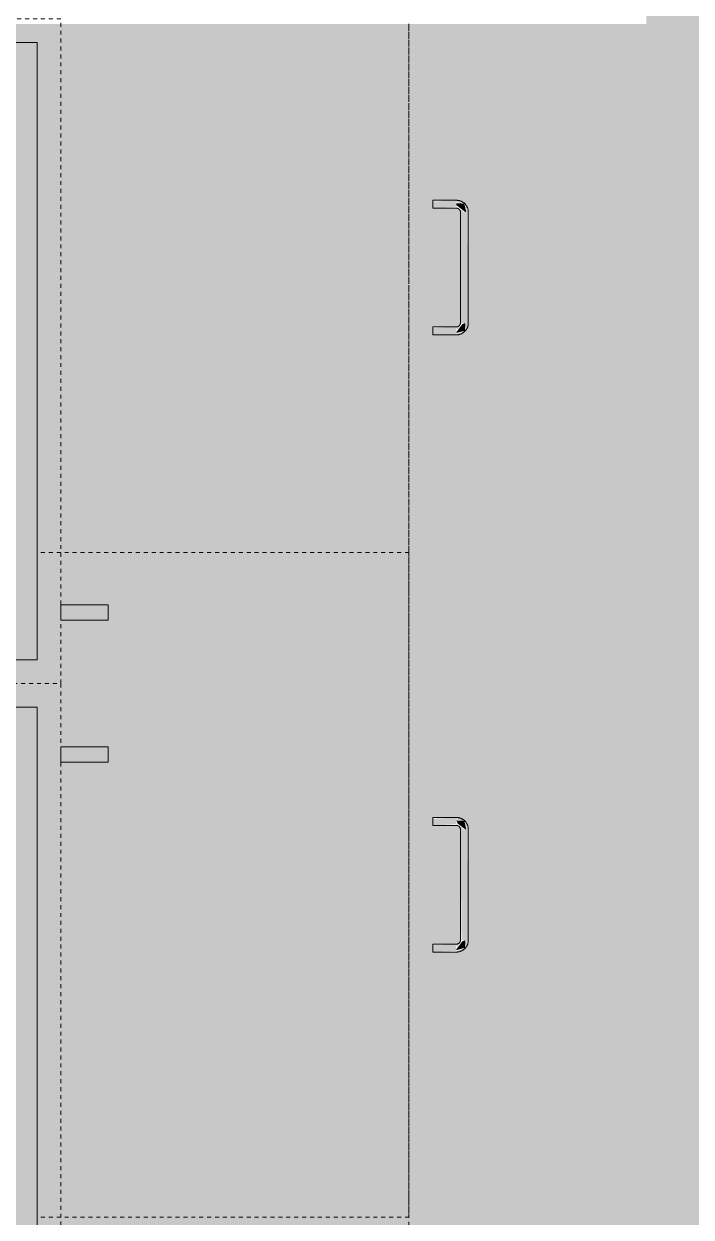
# Model space of a CAD drawing. Header units: inches. Extents: x -4218 to -1814, y 9706 to 12426.
# Drawn here: x -3390.09 to -3369.01, y 10768.12 to 10805.82 of the extents above; entities that cross this region are included whole.
import ezdxf

# ---------------------------------------------------------------- set-up
doc = ezdxf.new("R2010")
doc.units = ezdxf.units.IN
doc.header["$MEASUREMENT"] = 0
doc.linetypes.add('Dash', pattern=[0.25, 0.125, -0.125])
for name, color, linetype, lineweight in [('0-1', 7, 'Continuous', 5), ('0-2', 10, 'Continuous', 13), ('A-AREA-PATT-3', 7, 'Continuous', 9), ('Q-CASE', 31, 'Continuous', 9), ('Q-CASE-1', 9, 'Continuous', 9), ('Q-CASE-3', 7, 'Continuous', 9), ('Q-CASE-4', 7, 'Dash', 9), ('Q-CASE-HDLN-1', 7, 'Dash', 9), ('Q-CASE-HDLN-2', 31, 'Continuous', 9)]:
    doc.layers.add(name, color=color, linetype=linetype, lineweight=lineweight)

# ---------------------------------------------------------------- blocks, each defined once
blk = doc.blocks.new('OD_CW_Countertop - OD_CW_Countertop-2380624-FLOOR PLAN - 3RD FLOOR')
at = {"layer": 'Q-CASE-HDLN-1'}
blk.add_line((0.738, 0), (130.706, 0), dxfattribs=at)
blk = doc.blocks.new('Drawer_Base_Cabinet_3_drawer_12205 - 21_-V70-FLOOR PLAN - 3RD FLOOR')
at = {"layer": 'Q-CASE'}
for points in [[(-1.383, -24.75), (-1.351, -25.5), (-1.142, -25.5), (-1.174, -24.75), (-1.371, -24.75)], [(2.617, -24.75), (2.649, -25.5), (2.858, -25.5), (2.826, -24.75), (2.629, -24.75)], [(-1.325, -25.5), (-1.253, -25.77), (-1.012, -25.782), (-1.047, -25.687), (-1.295, -25.5)], [(-1.012, -25.75), (-1.012, -25.875), (2.488, -25.838), (2.488, -25.625), (-1.012, -25.662), (-1.012, -25.718)], [(2.488, -25.812), (2.756, -25.75), (2.77, -25.5), (2.675, -25.535), (2.488, -25.782)]]:
    blk.add_hatch(color=256, dxfattribs=at).paths.add_polyline_path(points, flags=0)
at = {"layer": 'Q-CASE-HDLN-1'}
for p, q in [((-9.762, -24), (-9.762, -12.25)), ((11.238, -24), (11.238, -12.25)), ((11.238, -24), (-9.762, -24))]:
    blk.add_line(p, q, dxfattribs=at)
at = {"layer": 'Q-CASE-HDLN-2'}
for p, q in [((-1.387, -24.75), (-1.387, -25.5)), ((-1.387, -24.75), (-1.383, -24.75)), ((-1.383, -24.75), (-1.387, -24.75)), ((-1.387, -24.75), (-1.387, -25.5)), ((-1.387, -24.75), (-1.383, -24.75)), ((-1.383, -24.75), (-1.387, -24.75)), ((-1.387, -24.75), (-1.387, -25.5)), ((-1.387, -24.75), (-1.137, -24.75)), ((-1.383, -24.75), (-1.387, -24.75)), ((-1.142, -24.75), (-1.137, -24.75)), ((-1.137, -24.75), (-1.142, -24.75)), ((-1.142, -24.75), (-1.137, -24.75)), ((-1.137, -24.75), (-1.142, -24.75)), ((-1.137, -24.75), (-1.142, -24.75)), ((-1.137, -25.5), (-1.137, -24.75)), ((-1.137, -25.5), (-1.137, -24.75)), ((-1.137, -25.5), (-1.137, -24.75)), ((2.613, -24.75), (2.613, -25.5)), ((2.617, -24.75), (2.613, -24.75)), ((2.613, -24.75), (2.617, -24.75)), ((2.613, -24.75), (2.613, -25.5)), ((2.617, -24.75), (2.613, -24.75)), ((2.613, -24.75), (2.617, -24.75)), ((2.613, -24.75), (2.613, -25.5)), ((2.617, -24.75), (2.613, -24.75)), ((2.613, -24.75), (2.863, -24.75)), ((2.863, -24.75), (2.858, -24.75)), ((2.858, -24.75), (2.863, -24.75)), ((2.863, -24.75), (2.858, -24.75)), ((2.858, -24.75), (2.863, -24.75)), ((2.863, -24.75), (2.858, -24.75)), ((2.863, -25.5), (2.863, -24.75)), ((2.863, -25.5), (2.863, -24.75)), ((2.863, -25.5), (2.863, -24.75)), ((2.488, -25.625), (-1.012, -25.625)), ((-1.012, -25.875), (2.488, -25.875))]:
    blk.add_line(p, q, dxfattribs=at)
at = {"layer": 'Q-CASE-HDLN-2', "flags": 128}
for points in [[(-1.387, -25.5), (-1.387, -25.515), (-1.386, -25.53), (-1.385, -25.545), (-1.383, -25.56), (-1.38, -25.575), (-1.377, -25.589), (-1.373, -25.604), (-1.368, -25.618), (-1.363, -25.632), (-1.358, -25.646), (-1.352, -25.66), (-1.345, -25.673), (-1.338, -25.686), (-1.33, -25.699), (-1.322, -25.712), (-1.313, -25.724), (-1.304, -25.736), (-1.294, -25.747), (-1.284, -25.758)], [(-1.387, -25.5), (-1.387, -25.515), (-1.386, -25.53), (-1.385, -25.545), (-1.383, -25.56), (-1.38, -25.575), (-1.377, -25.589), (-1.373, -25.604), (-1.368, -25.618), (-1.363, -25.632), (-1.358, -25.646), (-1.352, -25.66), (-1.345, -25.673), (-1.338, -25.686), (-1.33, -25.699), (-1.322, -25.712), (-1.313, -25.724), (-1.304, -25.736), (-1.294, -25.747), (-1.284, -25.758)], [(-1.387, -25.5), (-1.387, -25.515), (-1.386, -25.53), (-1.385, -25.545), (-1.383, -25.56), (-1.38, -25.575), (-1.377, -25.589), (-1.373, -25.604), (-1.368, -25.618), (-1.363, -25.632), (-1.358, -25.646), (-1.352, -25.66), (-1.345, -25.673), (-1.338, -25.686), (-1.33, -25.699), (-1.322, -25.712), (-1.313, -25.724), (-1.304, -25.736), (-1.294, -25.747), (-1.284, -25.758), (-1.274, -25.769), (-1.263, -25.779), (-1.251, -25.789), (-1.239, -25.798), (-1.227, -25.807), (-1.215, -25.816), (-1.202, -25.823), (-1.189, -25.831), (-1.176, -25.838), (-1.162, -25.844), (-1.148, -25.85), (-1.134, -25.855), (-1.12, -25.859), (-1.105, -25.863), (-1.091, -25.867), (-1.076, -25.87), (-1.061, -25.872), (-1.046, -25.873), (-1.031, -25.875), (-1.016, -25.875), (-1.012, -25.875)], [(-1.012, -25.625), (-1.017, -25.625), (-1.022, -25.625), (-1.027, -25.624), (-1.032, -25.623), (-1.037, -25.623), (-1.042, -25.621), (-1.047, -25.62), (-1.052, -25.619), (-1.056, -25.617), (-1.061, -25.615), (-1.066, -25.613), (-1.07, -25.611), (-1.074, -25.608), (-1.079, -25.606), (-1.083, -25.603), (-1.087, -25.6), (-1.091, -25.597), (-1.095, -25.594), (-1.098, -25.591), (-1.102, -25.587), (-1.105, -25.583), (-1.109, -25.58), (-1.112, -25.576), (-1.115, -25.572), (-1.117, -25.568), (-1.12, -25.563), (-1.123, -25.559), (-1.125, -25.554), (-1.127, -25.55), (-1.129, -25.545), (-1.131, -25.541), (-1.132, -25.536), (-1.133, -25.531), (-1.135, -25.526), (-1.135, -25.521), (-1.136, -25.516), (-1.137, -25.511), (-1.137, -25.506), (-1.137, -25.501), (-1.137, -25.5)], [(-1.012, -25.625), (-1.017, -25.625), (-1.022, -25.625), (-1.027, -25.624), (-1.032, -25.623), (-1.037, -25.623), (-1.042, -25.621), (-1.047, -25.62), (-1.052, -25.619), (-1.056, -25.617), (-1.061, -25.615), (-1.066, -25.613), (-1.07, -25.611), (-1.074, -25.608), (-1.079, -25.606), (-1.083, -25.603), (-1.087, -25.6), (-1.091, -25.597), (-1.095, -25.594), (-1.098, -25.591), (-1.102, -25.587), (-1.105, -25.583), (-1.109, -25.58), (-1.112, -25.576), (-1.115, -25.572), (-1.117, -25.568), (-1.12, -25.563), (-1.123, -25.559), (-1.125, -25.554), (-1.127, -25.55), (-1.129, -25.545), (-1.131, -25.541), (-1.132, -25.536), (-1.133, -25.531), (-1.135, -25.526), (-1.135, -25.521), (-1.136, -25.516), (-1.137, -25.511), (-1.137, -25.506), (-1.137, -25.501), (-1.137, -25.5)], [(-1.012, -25.625), (-1.017, -25.625), (-1.022, -25.625), (-1.027, -25.624), (-1.032, -25.623), (-1.037, -25.623), (-1.042, -25.621), (-1.047, -25.62), (-1.052, -25.619), (-1.056, -25.617), (-1.061, -25.615), (-1.066, -25.613), (-1.07, -25.611), (-1.074, -25.608), (-1.079, -25.606), (-1.083, -25.603), (-1.087, -25.6), (-1.091, -25.597), (-1.095, -25.594), (-1.098, -25.591), (-1.102, -25.587), (-1.105, -25.583), (-1.109, -25.58), (-1.112, -25.576), (-1.115, -25.572), (-1.117, -25.568), (-1.12, -25.563), (-1.123, -25.559), (-1.125, -25.554), (-1.127, -25.55), (-1.129, -25.545), (-1.131, -25.541), (-1.132, -25.536), (-1.133, -25.531), (-1.135, -25.526), (-1.135, -25.521), (-1.136, -25.516), (-1.137, -25.511), (-1.137, -25.506), (-1.137, -25.501), (-1.137, -25.5)], [(2.488, -25.875), (2.503, -25.875), (2.518, -25.874), (2.533, -25.872), (2.547, -25.87), (2.562, -25.868), (2.577, -25.864), (2.591, -25.86), (2.606, -25.856), (2.62, -25.851), (2.634, -25.845), (2.647, -25.839), (2.661, -25.833), (2.674, -25.825), (2.687, -25.818), (2.699, -25.81), (2.712, -25.801), (2.724, -25.792), (2.735, -25.782), (2.746, -25.772), (2.757, -25.761), (2.767, -25.75), (2.777, -25.739), (2.786, -25.727), (2.795, -25.715), (2.803, -25.703), (2.811, -25.69), (2.818, -25.677), (2.825, -25.663), (2.832, -25.65), (2.837, -25.636), (2.842, -25.622), (2.847, -25.608), (2.851, -25.593), (2.854, -25.578), (2.857, -25.564), (2.86, -25.549), (2.861, -25.534), (2.862, -25.519), (2.863, -25.504), (2.863, -25.5)], [(2.613, -25.5), (2.613, -25.505), (2.612, -25.51), (2.612, -25.515), (2.611, -25.52), (2.61, -25.525), (2.609, -25.53), (2.608, -25.535), (2.606, -25.539), (2.605, -25.544), (2.603, -25.549), (2.601, -25.553), (2.599, -25.558), (2.596, -25.562), (2.594, -25.566), (2.591, -25.571), (2.588, -25.575), (2.585, -25.579), (2.582, -25.582), (2.578, -25.586), (2.575, -25.59), (2.571, -25.593), (2.567, -25.596), (2.563, -25.599), (2.559, -25.602), (2.555, -25.605), (2.551, -25.608), (2.547, -25.61), (2.542, -25.613), (2.538, -25.615), (2.533, -25.617), (2.528, -25.618), (2.524, -25.62), (2.519, -25.621), (2.514, -25.622), (2.509, -25.623), (2.504, -25.624), (2.499, -25.624), (2.494, -25.625), (2.489, -25.625), (2.488, -25.625)], [(2.613, -25.5), (2.613, -25.505), (2.612, -25.51), (2.612, -25.515), (2.611, -25.52), (2.61, -25.525), (2.609, -25.53), (2.608, -25.535), (2.606, -25.539), (2.605, -25.544), (2.603, -25.549), (2.601, -25.553), (2.599, -25.558), (2.596, -25.562), (2.594, -25.566), (2.591, -25.571), (2.588, -25.575), (2.585, -25.579), (2.582, -25.582), (2.578, -25.586), (2.575, -25.59), (2.571, -25.593), (2.567, -25.596), (2.563, -25.599), (2.559, -25.602), (2.555, -25.605), (2.551, -25.608), (2.547, -25.61), (2.542, -25.613), (2.538, -25.615), (2.533, -25.617), (2.528, -25.618), (2.524, -25.62), (2.519, -25.621), (2.514, -25.622), (2.509, -25.623), (2.504, -25.624), (2.499, -25.624), (2.494, -25.625), (2.489, -25.625)], [(2.613, -25.5), (2.613, -25.505), (2.612, -25.51), (2.612, -25.515), (2.611, -25.52), (2.61, -25.525), (2.609, -25.53), (2.608, -25.535), (2.606, -25.539), (2.605, -25.544), (2.603, -25.549), (2.601, -25.553), (2.599, -25.558), (2.596, -25.562), (2.594, -25.566), (2.591, -25.571), (2.588, -25.575), (2.585, -25.579), (2.582, -25.582), (2.578, -25.586), (2.575, -25.59), (2.571, -25.593), (2.567, -25.596), (2.563, -25.599), (2.559, -25.602), (2.555, -25.605), (2.551, -25.608), (2.547, -25.61), (2.542, -25.613), (2.538, -25.615), (2.533, -25.617), (2.528, -25.618), (2.524, -25.62), (2.519, -25.621), (2.514, -25.622), (2.509, -25.623), (2.504, -25.624), (2.499, -25.624), (2.494, -25.625), (2.489, -25.625)], [(2.767, -25.75), (2.777, -25.739), (2.786, -25.727), (2.795, -25.715), (2.803, -25.703), (2.811, -25.69), (2.818, -25.677), (2.825, -25.663), (2.832, -25.65), (2.837, -25.636), (2.842, -25.622), (2.847, -25.608), (2.851, -25.593), (2.854, -25.578), (2.857, -25.564), (2.86, -25.549), (2.861, -25.534), (2.862, -25.519), (2.863, -25.504), (2.863, -25.5)], [(2.767, -25.75), (2.777, -25.739), (2.786, -25.727), (2.795, -25.715), (2.803, -25.703), (2.811, -25.69), (2.818, -25.677), (2.825, -25.663), (2.832, -25.65), (2.837, -25.636), (2.842, -25.622), (2.847, -25.608), (2.851, -25.593), (2.854, -25.578), (2.857, -25.564), (2.86, -25.549), (2.861, -25.534), (2.862, -25.519), (2.863, -25.504), (2.863, -25.5)], [(-1.263, -25.779), (-1.251, -25.789), (-1.239, -25.798), (-1.227, -25.807), (-1.215, -25.816), (-1.202, -25.823), (-1.189, -25.831), (-1.176, -25.838), (-1.162, -25.844), (-1.148, -25.85), (-1.134, -25.855), (-1.12, -25.859), (-1.105, -25.863), (-1.091, -25.867), (-1.076, -25.87), (-1.061, -25.872), (-1.046, -25.873), (-1.031, -25.875), (-1.016, -25.875), (-1.012, -25.875)], [(-1.263, -25.779), (-1.251, -25.789), (-1.239, -25.798), (-1.227, -25.807), (-1.215, -25.816), (-1.202, -25.823), (-1.189, -25.831), (-1.176, -25.838), (-1.162, -25.844), (-1.148, -25.85), (-1.134, -25.855), (-1.12, -25.859), (-1.105, -25.863), (-1.091, -25.867), (-1.076, -25.87), (-1.061, -25.872), (-1.046, -25.873), (-1.031, -25.875), (-1.016, -25.875), (-1.012, -25.875)], [(2.488, -25.875), (2.503, -25.875), (2.518, -25.874), (2.533, -25.872), (2.547, -25.87), (2.562, -25.868), (2.577, -25.864), (2.591, -25.86), (2.606, -25.856), (2.62, -25.851), (2.634, -25.845), (2.647, -25.839), (2.661, -25.833), (2.674, -25.825), (2.687, -25.818), (2.699, -25.81), (2.712, -25.801), (2.724, -25.792), (2.735, -25.782), (2.746, -25.772)], [(2.488, -25.875), (2.503, -25.875), (2.518, -25.874), (2.533, -25.872), (2.547, -25.87), (2.562, -25.868), (2.577, -25.864), (2.591, -25.86), (2.606, -25.856), (2.62, -25.851), (2.634, -25.845), (2.647, -25.839), (2.661, -25.833), (2.674, -25.825), (2.687, -25.818), (2.699, -25.81), (2.712, -25.801), (2.724, -25.792), (2.735, -25.782), (2.746, -25.772)]]:
    blk.add_lwpolyline(points, dxfattribs=at)
blk = doc.blocks.new('Drawer_Base_Cabinet_3_drawer_12205 - 18_-V71-FLOOR PLAN - 3RD FLOOR')
at = {"layer": 'Q-CASE'}
for points in [[(-1.383, -25.5), (-1.142, -25.5), (-1.174, -24.75), (-1.383, -24.75), (-1.383, -25.447)], [(2.617, -24.75), (2.649, -25.5), (2.858, -25.5), (2.826, -24.75), (2.629, -24.75)], [(-1.325, -25.5), (-1.262, -25.768), (-1.012, -25.782), (-1.047, -25.687), (-1.295, -25.5)], [(-1.012, -25.625), (-1.012, -25.875), (2.488, -25.838), (2.488, -25.625), (-0.644, -25.625)], [(2.488, -25.812), (2.756, -25.75), (2.77, -25.5), (2.705, -25.5), (2.488, -25.782)]]:
    blk.add_hatch(color=256, dxfattribs=at).paths.add_polyline_path(points, flags=0)
at = {"layer": 'Q-CASE-HDLN-1'}
for p, q in [((-8.262, -24), (-8.262, -12.25)), ((8.436, -24), (-8.262, -24))]:
    blk.add_line(p, q, dxfattribs=at)
at = {"layer": 'Q-CASE-HDLN-2'}
for p, q in [((-1.387, -24.75), (-1.387, -25.5)), ((-1.387, -24.75), (-1.383, -24.75)), ((-1.383, -24.75), (-1.387, -24.75)), ((-1.387, -24.75), (-1.387, -25.5)), ((-1.387, -24.75), (-1.383, -24.75)), ((-1.383, -24.75), (-1.387, -24.75)), ((-1.387, -24.75), (-1.387, -25.5)), ((-1.387, -24.75), (-1.137, -24.75)), ((-1.383, -24.75), (-1.387, -24.75)), ((-1.142, -24.75), (-1.137, -24.75)), ((-1.137, -24.75), (-1.142, -24.75)), ((-1.142, -24.75), (-1.137, -24.75)), ((-1.137, -24.75), (-1.142, -24.75)), ((-1.137, -24.75), (-1.142, -24.75)), ((-1.137, -25.5), (-1.137, -24.75)), ((-1.137, -25.5), (-1.137, -24.75)), ((-1.137, -25.5), (-1.137, -24.75)), ((2.613, -24.75), (2.613, -25.5)), ((2.617, -24.75), (2.613, -24.75)), ((2.613, -24.75), (2.617, -24.75)), ((2.613, -24.75), (2.613, -25.5)), ((2.617, -24.75), (2.613, -24.75)), ((2.613, -24.75), (2.617, -24.75)), ((2.613, -24.75), (2.613, -25.5)), ((2.617, -24.75), (2.613, -24.75)), ((2.613, -24.75), (2.863, -24.75)), ((2.863, -24.75), (2.858, -24.75)), ((2.858, -24.75), (2.863, -24.75)), ((2.863, -24.75), (2.858, -24.75)), ((2.858, -24.75), (2.863, -24.75)), ((2.863, -24.75), (2.858, -24.75)), ((2.863, -25.5), (2.863, -24.75)), ((2.863, -25.5), (2.863, -24.75)), ((2.863, -25.5), (2.863, -24.75)), ((2.488, -25.625), (-1.012, -25.625)), ((-1.012, -25.875), (2.488, -25.875))]:
    blk.add_line(p, q, dxfattribs=at)
at = {"layer": 'Q-CASE-HDLN-2', "flags": 128}
for points in [[(-1.387, -25.5), (-1.387, -25.515), (-1.386, -25.53), (-1.385, -25.545), (-1.383, -25.56), (-1.38, -25.575), (-1.377, -25.589), (-1.373, -25.604), (-1.368, -25.618), (-1.363, -25.632), (-1.358, -25.646), (-1.352, -25.66), (-1.345, -25.673), (-1.338, -25.686), (-1.33, -25.699), (-1.322, -25.712), (-1.313, -25.724), (-1.304, -25.736), (-1.294, -25.747), (-1.284, -25.758)], [(-1.387, -25.5), (-1.387, -25.515), (-1.386, -25.53), (-1.385, -25.545), (-1.383, -25.56), (-1.38, -25.575), (-1.377, -25.589), (-1.373, -25.604), (-1.368, -25.618), (-1.363, -25.632), (-1.358, -25.646), (-1.352, -25.66), (-1.345, -25.673), (-1.338, -25.686), (-1.33, -25.699), (-1.322, -25.712), (-1.313, -25.724), (-1.304, -25.736), (-1.294, -25.747), (-1.284, -25.758)], [(-1.387, -25.5), (-1.387, -25.515), (-1.386, -25.53), (-1.385, -25.545), (-1.383, -25.56), (-1.38, -25.575), (-1.377, -25.589), (-1.373, -25.604), (-1.368, -25.618), (-1.363, -25.632), (-1.358, -25.646), (-1.352, -25.66), (-1.345, -25.673), (-1.338, -25.686), (-1.33, -25.699), (-1.322, -25.712), (-1.313, -25.724), (-1.304, -25.736), (-1.294, -25.747), (-1.284, -25.758), (-1.274, -25.769), (-1.263, -25.779), (-1.251, -25.789), (-1.239, -25.798), (-1.227, -25.807), (-1.215, -25.816), (-1.202, -25.823), (-1.189, -25.831), (-1.176, -25.838), (-1.162, -25.844), (-1.148, -25.85), (-1.134, -25.855), (-1.12, -25.859), (-1.105, -25.863), (-1.091, -25.867), (-1.076, -25.87), (-1.061, -25.872), (-1.046, -25.873), (-1.031, -25.875), (-1.016, -25.875), (-1.012, -25.875)], [(-1.012, -25.625), (-1.017, -25.625), (-1.022, -25.625), (-1.027, -25.624), (-1.032, -25.623), (-1.037, -25.623), (-1.042, -25.621), (-1.047, -25.62), (-1.052, -25.619), (-1.056, -25.617), (-1.061, -25.615), (-1.066, -25.613), (-1.07, -25.611), (-1.074, -25.608), (-1.079, -25.606), (-1.083, -25.603), (-1.087, -25.6), (-1.091, -25.597), (-1.095, -25.594), (-1.098, -25.591), (-1.102, -25.587), (-1.105, -25.583), (-1.109, -25.58), (-1.112, -25.576), (-1.115, -25.572), (-1.117, -25.568), (-1.12, -25.563), (-1.123, -25.559), (-1.125, -25.554), (-1.127, -25.55), (-1.129, -25.545), (-1.131, -25.541), (-1.132, -25.536), (-1.133, -25.531), (-1.135, -25.526), (-1.135, -25.521), (-1.136, -25.516), (-1.137, -25.511), (-1.137, -25.506), (-1.137, -25.501), (-1.137, -25.5)], [(-1.012, -25.625), (-1.017, -25.625), (-1.022, -25.625), (-1.027, -25.624), (-1.032, -25.623), (-1.037, -25.623), (-1.042, -25.621), (-1.047, -25.62), (-1.052, -25.619), (-1.056, -25.617), (-1.061, -25.615), (-1.066, -25.613), (-1.07, -25.611), (-1.074, -25.608), (-1.079, -25.606), (-1.083, -25.603), (-1.087, -25.6), (-1.091, -25.597), (-1.095, -25.594), (-1.098, -25.591), (-1.102, -25.587), (-1.105, -25.583), (-1.109, -25.58), (-1.112, -25.576), (-1.115, -25.572), (-1.117, -25.568), (-1.12, -25.563), (-1.123, -25.559), (-1.125, -25.554), (-1.127, -25.55), (-1.129, -25.545), (-1.131, -25.541), (-1.132, -25.536), (-1.133, -25.531), (-1.135, -25.526), (-1.135, -25.521), (-1.136, -25.516), (-1.137, -25.511), (-1.137, -25.506), (-1.137, -25.501), (-1.137, -25.5)], [(-1.012, -25.625), (-1.017, -25.625), (-1.022, -25.625), (-1.027, -25.624), (-1.032, -25.623), (-1.037, -25.623), (-1.042, -25.621), (-1.047, -25.62), (-1.052, -25.619), (-1.056, -25.617), (-1.061, -25.615), (-1.066, -25.613), (-1.07, -25.611), (-1.074, -25.608), (-1.079, -25.606), (-1.083, -25.603), (-1.087, -25.6), (-1.091, -25.597), (-1.095, -25.594), (-1.098, -25.591), (-1.102, -25.587), (-1.105, -25.583), (-1.109, -25.58), (-1.112, -25.576), (-1.115, -25.572), (-1.117, -25.568), (-1.12, -25.563), (-1.123, -25.559), (-1.125, -25.554), (-1.127, -25.55), (-1.129, -25.545), (-1.131, -25.541), (-1.132, -25.536), (-1.133, -25.531), (-1.135, -25.526), (-1.135, -25.521), (-1.136, -25.516), (-1.137, -25.511), (-1.137, -25.506), (-1.137, -25.501), (-1.137, -25.5)], [(2.488, -25.875), (2.503, -25.875), (2.518, -25.874), (2.533, -25.872), (2.547, -25.87), (2.562, -25.868), (2.577, -25.864), (2.591, -25.86), (2.606, -25.856), (2.62, -25.851), (2.634, -25.845), (2.647, -25.839), (2.661, -25.833), (2.674, -25.825), (2.687, -25.818), (2.699, -25.81), (2.712, -25.801), (2.724, -25.792), (2.735, -25.782), (2.746, -25.772), (2.757, -25.761), (2.767, -25.75), (2.777, -25.739), (2.786, -25.727), (2.795, -25.715), (2.803, -25.703), (2.811, -25.69), (2.818, -25.677), (2.825, -25.663), (2.832, -25.65), (2.837, -25.636), (2.842, -25.622), (2.847, -25.608), (2.851, -25.593), (2.854, -25.578), (2.857, -25.564), (2.86, -25.549), (2.861, -25.534), (2.862, -25.519), (2.863, -25.504), (2.863, -25.5)], [(2.613, -25.5), (2.613, -25.505), (2.612, -25.51), (2.612, -25.515), (2.611, -25.52), (2.61, -25.525), (2.609, -25.53), (2.608, -25.535), (2.606, -25.539), (2.605, -25.544), (2.603, -25.549), (2.601, -25.553), (2.599, -25.558), (2.596, -25.562), (2.594, -25.566), (2.591, -25.571), (2.588, -25.575), (2.585, -25.579), (2.582, -25.582), (2.578, -25.586), (2.575, -25.59), (2.571, -25.593), (2.567, -25.596), (2.563, -25.599), (2.559, -25.602), (2.555, -25.605), (2.551, -25.608), (2.547, -25.61), (2.542, -25.613), (2.538, -25.615), (2.533, -25.617), (2.528, -25.618), (2.524, -25.62), (2.519, -25.621), (2.514, -25.622), (2.509, -25.623), (2.504, -25.624), (2.499, -25.624), (2.494, -25.625), (2.489, -25.625), (2.488, -25.625)], [(2.613, -25.5), (2.613, -25.505), (2.612, -25.51), (2.612, -25.515), (2.611, -25.52), (2.61, -25.525), (2.609, -25.53), (2.608, -25.535), (2.606, -25.539), (2.605, -25.544), (2.603, -25.549), (2.601, -25.553), (2.599, -25.558), (2.596, -25.562), (2.594, -25.566), (2.591, -25.571), (2.588, -25.575), (2.585, -25.579), (2.582, -25.582), (2.578, -25.586), (2.575, -25.59), (2.571, -25.593), (2.567, -25.596), (2.563, -25.599), (2.559, -25.602), (2.555, -25.605), (2.551, -25.608), (2.547, -25.61), (2.542, -25.613), (2.538, -25.615), (2.533, -25.617), (2.528, -25.618), (2.524, -25.62), (2.519, -25.621), (2.514, -25.622), (2.509, -25.623), (2.504, -25.624), (2.499, -25.624), (2.494, -25.625), (2.489, -25.625)], [(2.613, -25.5), (2.613, -25.505), (2.612, -25.51), (2.612, -25.515), (2.611, -25.52), (2.61, -25.525), (2.609, -25.53), (2.608, -25.535), (2.606, -25.539), (2.605, -25.544), (2.603, -25.549), (2.601, -25.553), (2.599, -25.558), (2.596, -25.562), (2.594, -25.566), (2.591, -25.571), (2.588, -25.575), (2.585, -25.579), (2.582, -25.582), (2.578, -25.586), (2.575, -25.59), (2.571, -25.593), (2.567, -25.596), (2.563, -25.599), (2.559, -25.602), (2.555, -25.605), (2.551, -25.608), (2.547, -25.61), (2.542, -25.613), (2.538, -25.615), (2.533, -25.617), (2.528, -25.618), (2.524, -25.62), (2.519, -25.621), (2.514, -25.622), (2.509, -25.623), (2.504, -25.624), (2.499, -25.624), (2.494, -25.625), (2.489, -25.625)], [(2.767, -25.75), (2.777, -25.739), (2.786, -25.727), (2.795, -25.715), (2.803, -25.703), (2.811, -25.69), (2.818, -25.677), (2.825, -25.663), (2.832, -25.65), (2.837, -25.636), (2.842, -25.622), (2.847, -25.608), (2.851, -25.593), (2.854, -25.578), (2.857, -25.564), (2.86, -25.549), (2.861, -25.534), (2.862, -25.519), (2.863, -25.504), (2.863, -25.5)], [(2.767, -25.75), (2.777, -25.739), (2.786, -25.727), (2.795, -25.715), (2.803, -25.703), (2.811, -25.69), (2.818, -25.677), (2.825, -25.663), (2.832, -25.65), (2.837, -25.636), (2.842, -25.622), (2.847, -25.608), (2.851, -25.593), (2.854, -25.578), (2.857, -25.564), (2.86, -25.549), (2.861, -25.534), (2.862, -25.519), (2.863, -25.504), (2.863, -25.5)], [(-1.263, -25.779), (-1.251, -25.789), (-1.239, -25.798), (-1.227, -25.807), (-1.215, -25.816), (-1.202, -25.823), (-1.189, -25.831), (-1.176, -25.838), (-1.162, -25.844), (-1.148, -25.85), (-1.134, -25.855), (-1.12, -25.859), (-1.105, -25.863), (-1.091, -25.867), (-1.076, -25.87), (-1.061, -25.872), (-1.046, -25.873), (-1.031, -25.875), (-1.016, -25.875), (-1.012, -25.875)], [(-1.263, -25.779), (-1.251, -25.789), (-1.239, -25.798), (-1.227, -25.807), (-1.215, -25.816), (-1.202, -25.823), (-1.189, -25.831), (-1.176, -25.838), (-1.162, -25.844), (-1.148, -25.85), (-1.134, -25.855), (-1.12, -25.859), (-1.105, -25.863), (-1.091, -25.867), (-1.076, -25.87), (-1.061, -25.872), (-1.046, -25.873), (-1.031, -25.875), (-1.016, -25.875), (-1.012, -25.875)], [(2.488, -25.875), (2.503, -25.875), (2.518, -25.874), (2.533, -25.872), (2.547, -25.87), (2.562, -25.868), (2.577, -25.864), (2.591, -25.86), (2.606, -25.856), (2.62, -25.851), (2.634, -25.845), (2.647, -25.839), (2.661, -25.833), (2.674, -25.825), (2.687, -25.818), (2.699, -25.81), (2.712, -25.801), (2.724, -25.792), (2.735, -25.782), (2.746, -25.772)], [(2.488, -25.875), (2.503, -25.875), (2.518, -25.874), (2.533, -25.872), (2.547, -25.87), (2.562, -25.868), (2.577, -25.864), (2.591, -25.86), (2.606, -25.856), (2.62, -25.851), (2.634, -25.845), (2.647, -25.839), (2.661, -25.833), (2.674, -25.825), (2.687, -25.818), (2.699, -25.81), (2.712, -25.801), (2.724, -25.792), (2.735, -25.782), (2.746, -25.772)]]:
    blk.add_lwpolyline(points, dxfattribs=at)
blk = doc.blocks.new('300 Series Wall Hung Cabinet_301 - 21_-2351003-FLOOR PLAN - 3RD FLOOR')
at = {"layer": 'Q-CASE-1'}
for points in [[(-8.5, 13.188), (-8.012, 13.188), (-8.012, 14.687), (-8.5, 14.687)], [(-9.75, 0.187), (9.75, 0.187), (9.75, 12.438), (-9.75, 12.438), (-9.75, 8.425)]]:
    blk.add_hatch(color=256, dxfattribs=at).paths.add_polyline_path(points, flags=0)
at = {"layer": 'Q-CASE-3'}
for p, q in [((-8.012, 14.687), (-8.5, 14.687)), ((-8.5, 14.687), (-8.5, 13.188)), ((-8.012, 13.188), (-8.012, 14.687)), ((-8.012, 13.188), (-8.5, 13.188)), ((9.75, 12.438), (-9.75, 12.438)), ((-9.75, 12.438), (-9.75, 0.187)), ((9.75, 0.187), (9.75, 12.438)), ((-9.75, 0.187), (9.75, 0.187))]:
    blk.add_line(p, q, dxfattribs=at)
at = {"layer": 'Q-CASE-4'}
for p, q in [((-10.5, 0.187), (-10.5, 13.188)), ((-10.5, 13.188), (10.5, 13.188)), ((10.5, 13.188), (10.5, 0.187)), ((10.5, 0.187), (-10.5, 0.187))]:
    blk.add_line(p, q, dxfattribs=at)
blk = doc.blocks.new('300 Series Wall Hung Cabinet_301 - 21_-2351527-FLOOR PLAN - 3RD FLOOR')
at = {"layer": 'Q-CASE-1'}
for points in [[(9.75, -0.188), (-9.75, -0.188), (-9.75, -12.438), (9.75, -12.438), (9.75, -8.425)], [(-8.012, -13.188), (-8.5, -13.188), (-8.5, -14.687), (-8.012, -14.687)]]:
    blk.add_hatch(color=256, dxfattribs=at).paths.add_polyline_path(points, flags=0)
at = {"layer": 'Q-CASE-3'}
for p, q in [((9.75, -0.188), (-9.75, -0.188)), ((-9.75, -0.188), (-9.75, -12.438)), ((9.75, -12.438), (9.75, -0.188)), ((-9.75, -12.438), (9.75, -12.438)), ((-8.5, -13.188), (-8.012, -13.188)), ((-8.5, -13.188), (-8.5, -14.687)), ((-8.012, -14.687), (-8.012, -13.188)), ((-8.5, -14.687), (-8.012, -14.687))]:
    blk.add_line(p, q, dxfattribs=at)
at = {"layer": 'Q-CASE-4'}
for p, q in [((10.5, -0.188), (-10.5, -0.188)), ((-10.5, -0.188), (-10.5, -13.188)), ((10.5, -13.188), (10.5, -0.188)), ((-10.5, -13.188), (10.5, -13.188))]:
    blk.add_line(p, q, dxfattribs=at)
blk = doc.blocks.new('CTR - 1st Phase - Unit Layouts_rvt-1-FLOOR PLAN - 3RD FLOOR')
at = {"layer": '0-2'}
for name, p, rotation in [('300 Series Wall Hung Cabinet_301 - 21_-2351527-FLOOR PLAN - 3RD FLOOR', (-3402.111, 10795.482), 89.99999999996207), ('Drawer_Base_Cabinet_3_drawer_12205 - 18_-V71-FLOOR PLAN - 3RD FLOOR', (-3401.924, 10797.386), 89.99999999991662), ('OD_CW_Countertop - OD_CW_Countertop-2380624-FLOOR PLAN - 3RD FLOOR', (-3377.924, 10675.116), 90.00000000000567), ('Drawer_Base_Cabinet_3_drawer_12205 - 21_-V70-FLOOR PLAN - 3RD FLOOR', (-3401.924, 10777.886), 89.99999999991662), ('300 Series Wall Hung Cabinet_301 - 21_-2351003-FLOOR PLAN - 3RD FLOOR', (-3402.111, 10774.482), 269.9999999999621)]:
    blk.add_blockref(name, p, dxfattribs=dict(at, rotation=rotation))

msp = doc.modelspace()

# ---------------------------------------------------------------- hatches: boundary and pattern name
at = {"layer": 'A-AREA-PATT-3'}
h = msp.add_hatch(color=256, dxfattribs=at)
h.paths.add_polyline_path([(-3401.92374, 10458.7894), (-3354.42887, 10458.7894), (-3354.42887, 10466.50644), (-3354.3019, 10467.47086), (-3353.92965, 10468.36955), (-3353.33748, 10469.14127), (-3352.56576, 10469.73344), (-3351.66706, 10470.10569), (-3350.70264, 10470.23266), (-3349.31431, 10470.23266), (-3349.66202, 10473.25644), (-3350.85378, 10474.25644), (-3351.42054, 10475.25644), (-3351.68849, 10476.25644), (-3351.86549, 10477.26024), (-3351.95264, 10478.25644), (-3351.77833, 10480.24883), (-3351.2404, 10482.25644), (-3350.51246, 10484.25644), (-3349.57984, 10486.25644), (-3348.19241, 10488.25644), (-3347.19241, 10489.25644), (-3346.32638, 10489.75644), (-3344.95264, 10490.25644), (-3343.95264, 10490.25644), (-3342.57891, 10489.75644), (-3341.71288, 10489.25644), (-3340.71288, 10488.25644), (-3339.24327, 10486.08019), (-3338.39283, 10484.25644), (-3337.66489, 10482.25644), (-3337.12696, 10480.24883), (-3336.95264, 10478.25644), (-3337.12696, 10476.76596), (-3337.2168, 10476.25644), (-3337.48475, 10475.25644), (-3338.05151, 10474.25644), (-3339.24327, 10473.25644), (-3339.59098, 10470.23266), (-3338.20264, 10470.23266), (-3337.23823, 10470.10569), (-3336.33953, 10469.73344), (-3335.56781, 10469.14127), (-3334.97564, 10468.36955), (-3334.60339, 10467.47086), (-3334.47642, 10466.50644), (-3334.47642, 10458.7894), (-3275.29874, 10458.7894), (-3275.32374, 10522.04111), (-3281.84687, 10522.04111), (-3281.84687, 10526.79111), (-3270.57374, 10526.79111), (-3270.57374, 10476.7894), (-3264.02374, 10476.7894), (-3264.02374, 10474.8519), (-3263.39874, 10474.8519), (-3263.39874, 10472.7894), (-3228.64874, 10472.7894), (-3228.64874, 10474.8519), (-3228.02374, 10474.8519), (-3228.02374, 10476.7894), (-3207.32374, 10476.7894), (-3207.32374, 10727.77447), (-3223.44874, 10727.77447), (-3223.44874, 10745.77447), (-3219.44874, 10745.77447), (-3219.44874, 10781.77447), (-3223.44874, 10781.77447), (-3223.44874, 10799.77447), (-3207.32374, 10799.77447), (-3207.32374, 10810.2394), (-3216.27618, 10810.2394), (-3216.27618, 10814.9894), (-3207.32374, 10814.9894), (-3207.32374, 10842.5144), (-3219.18919, 10842.5144), (-3219.18919, 10820.2019), (-3247.06419, 10820.2019), (-3247.06419, 10842.5144), (-3247.57374, 10842.5144), (-3247.57374, 10814.9894), (-3246.27618, 10814.9894), (-3246.27618, 10810.2394), (-3252.32374, 10810.2394), (-3252.32374, 10842.5144), (-3370.42233, 10842.5144), (-3370.42233, 10841.19731), (-3375.17233, 10841.19731), (-3375.17233, 10842.5144), (-3401.92374, 10842.5144), (-3401.92374, 10810.57231), (-3375.17233, 10810.57231), (-3375.17233, 10811.19731), (-3370.42233, 10811.19731), (-3370.42233, 10805.82231), (-3401.92374, 10805.82231), (-3401.92374, 10805.23205), (-3389.67374, 10805.23205), (-3389.67374, 10785.73205), (-3401.92374, 10785.73205), (-3401.92374, 10784.23205), (-3389.67374, 10784.23205), (-3389.67374, 10764.73205), (-3401.92374, 10764.73205), (-3401.92374, 10763.23205), (-3389.67374, 10763.23205), (-3389.67374, 10743.73205), (-3401.92374, 10743.73205), (-3401.92374, 10742.23205), (-3389.67374, 10742.23205), (-3389.67374, 10722.73205), (-3401.92374, 10722.73205), (-3401.92374, 10722.35361), (-3378.54874, 10722.35361), (-3378.54874, 10692.35361), (-3386.3244, 10692.35361), (-3386.33822, 10691.91611), (-3387.31744, 10691.91611), (-3387.31744, 10692.35361), (-3387.43555, 10692.35361), (-3387.43555, 10691.91611), (-3401.92374, 10691.91611), (-3401.92374, 10691.16611), (-3389.67374, 10691.16611), (-3389.67374, 10677.66611), (-3401.92374, 10677.66611), (-3401.92374, 10676.91611), (-3388.92374, 10676.91611), (-3379.22183, 10667.2142), (-3378.1617, 10668.27434), (-3377.81632, 10667.92895), (-3378.87645, 10666.86882), (-3376.92374, 10664.91611), (-3376.92374, 10651.91611), (-3375.17374, 10651.91611), (-3375.17374, 10653.85361), (-3376.24573, 10653.85361), (-3376.24573, 10675.85361), (-3376.74573, 10675.85361), (-3376.74573, 10676.39668), (-3376.5275, 10676.44702), (-3376.36351, 10676.51898), (-3376.08122, 10676.55659), (-3375.99573, 10676.60361), (-3374.11648, 10676.60361), (-3374.08412, 10677.35361), (-3374.05823, 10677.35361), (-3373.99573, 10677.62148), (-3373.74573, 10677.692), (-3373.74573, 10677.72861), (-3370.24573, 10677.692), (-3370.24573, 10677.66611), (-3369.97251, 10677.57361), (-3369.90735, 10677.35361), (-3369.87499, 10677.35361), (-3369.87499, 10676.60361), (-3367.87073, 10676.60361), (-3367.69146, 10676.52977), (-3367.4157, 10676.4923), (-3367.19439, 10676.40496), (-3367.12073, 10676.39668), (-3367.12073, 10675.85361), (-3367.74573, 10675.85361), (-3367.74573, 10664.16611), (-3364.67374, 10664.16611), (-3364.67374, 10651.91611), (-3364.49573, 10651.91611), (-3364.49573, 10675.85361), (-3363.74573, 10675.85361), (-3363.74573, 10676.35361), (-3349.87073, 10676.35361), (-3349.87073, 10676.85361), (-3349.37073, 10676.85361), (-3349.37073, 10676.35361), (-3348.37073, 10676.35361), (-3348.37073, 10675.85361), (-3347.62073, 10675.85361), (-3347.62073, 10676.35361), (-3346.62073, 10676.35361), (-3346.62073, 10676.85361), (-3346.12073, 10676.85361), (-3346.12073, 10676.35361), (-3332.24573, 10676.35361), (-3332.24573, 10675.85361), (-3331.49573, 10675.85361), (-3331.49573, 10651.91611), (-3331.32374, 10651.91611), (-3331.32374, 10664.16611), (-3329.49573, 10664.16611), (-3329.47368, 10678.64751), (-3329.43808, 10678.73345), (-3329.29888, 10678.79111), (-3328.4028, 10678.81219), (-3328.4028, 10679.04111), (-3325.77963, 10679.04111), (-3325.77963, 10679.29111), (-3325.18908, 10679.29111), (-3325.18908, 10679.04111), (-3324.59853, 10679.04111), (-3324.59853, 10679.29111), (-3324.00797, 10679.29111), (-3324.00797, 10679.04111), (-3323.41742, 10679.04111), (-3323.41742, 10679.29111), (-3322.82687, 10679.29111), (-3322.82687, 10679.04111), (-3322.23632, 10679.04111), (-3322.23632, 10679.29111), (-3321.64577, 10679.29111), (-3321.64577, 10679.04111), (-3312.28828, 10679.04111), (-3312.24888, 10679.29111), (-3310.31978, 10679.29111), (-3310.31978, 10679.04111), (-3306.58868, 10679.04111), (-3306.58868, 10678.79111), (-3305.64164, 10678.7844), (-3305.49573, 10678.59426), (-3305.49573, 10664.16611), (-3290.82374, 10664.16611), (-3290.82374, 10651.91611), (-3288.82374, 10651.91611), (-3288.82374, 10651.54111), (-3253.07374, 10651.54111), (-3253.07374, 10653.85361), (-3288.82374, 10653.85361), (-3288.82374, 10683.85361), (-3253.07374, 10683.85361), (-3253.07374, 10673.55214), (-3248.32374, 10673.55214), (-3248.32374, 10565.89297), (-3270.57374, 10565.89297), (-3270.57374, 10562.79111), (-3275.32374, 10562.79111), (-3275.32374, 10565.89297), (-3281.84687, 10565.89297), (-3281.84687, 10573.30214), (-3282.59687, 10573.30214), (-3282.59687, 10575.80214), (-3281.84687, 10575.80214), (-3281.84687, 10607.05214), (-3280.47187, 10607.05214), (-3280.47187, 10636.05214), (-3281.84687, 10636.05214), (-3281.84687, 10636.30214), (-3282.59687, 10636.30214), (-3282.59687, 10638.80214), (-3281.84687, 10638.80214), (-3281.84687, 10646.79111), (-3401.92374, 10646.79111), (-3401.92374, 10526.79111), (-3315.84687, 10526.79111), (-3315.84687, 10525.91611), (-3351.84687, 10525.91611), (-3351.84687, 10522.91611), (-3315.84687, 10522.91611), (-3315.84687, 10522.04111), (-3401.92374, 10522.04111), (-3401.92374, 10486.04111), (-3365.92374, 10486.04111), (-3365.92374, 10481.29111), (-3401.92374, 10481.29111), (-3401.92374, 10470.33297)], flags=0)
h.paths.add_polyline_path([(-3362.89976, 10460.29111), (-3363.97581, 10460.29111), (-3363.97581, 10484.29111), (-3364.22581, 10484.29111), (-3364.22581, 10502.29111), (-3363.97581, 10502.29111), (-3363.95452, 10505.29111), (-3362.72581, 10505.29111), (-3362.72581, 10502.29111), (-3362.47581, 10502.29111), (-3362.47581, 10487.02508), (-3362.29874, 10487.02508), (-3362.29874, 10485.52508), (-3362.47581, 10485.52508), (-3362.47581, 10484.29111), (-3362.72581, 10484.29111), (-3362.74711, 10460.29111), (-3362.80955, 10460.29111)], flags=0)
h.paths.add_polyline_path([(-3365.92374, 10461.48022), (-3370.67374, 10461.48022), (-3370.67374, 10463.29111), (-3365.92374, 10463.29111)], flags=0)
h.paths.add_polyline_path([(-3294.35209, 10461.65522), (-3308.21626, 10461.65522), (-3308.8633, 10461.7404), (-3309.46626, 10461.99015), (-3309.98402, 10462.38745), (-3310.38132, 10462.90522), (-3310.63107, 10463.50817), (-3310.71626, 10464.15522), (-3310.71626, 10475.47805), (-3310.597, 10476.38392), (-3310.24735, 10477.22805), (-3309.69113, 10477.95292), (-3308.96626, 10478.50914), (-3308.12212, 10478.85879), (-3307.21626, 10478.97805), (-3294.35209, 10478.97805), (-3293.49258, 10478.8649), (-3292.69165, 10478.53314), (-3292.00388, 10478.00539), (-3291.47613, 10477.31762), (-3291.14437, 10476.51669), (-3291.03122, 10475.65718), (-3291.03122, 10464.15522), (-3291.1164, 10463.50817), (-3291.36615, 10462.90522), (-3291.76345, 10462.38745), (-3292.28122, 10461.99015), (-3292.88417, 10461.7404), (-3293.53122, 10461.65522)], flags=0)
h.paths.add_polyline_path([(-3264.02374, 10476.7894), (-3264.02374, 10512.7894), (-3262.27374, 10512.7894), (-3262.27374, 10476.7894), (-3263.39874, 10476.7894)], flags=0)
h.paths.add_polyline_path([(-3266.94874, 10484.79111), (-3267.27433, 10484.79111), (-3267.27433, 10486.29111), (-3266.94874, 10486.29111)], flags=0)
h.paths.add_polyline_path([(-3268.16257, 10484.79111), (-3268.62581, 10484.79111), (-3268.62581, 10487.79111), (-3268.87581, 10487.79111), (-3268.87581, 10523.79111), (-3268.62581, 10523.79111), (-3268.60452, 10565.79111), (-3267.37581, 10565.79111), (-3267.37581, 10523.79111), (-3267.12581, 10523.79111), (-3267.12581, 10522.55713), (-3266.94874, 10522.55713), (-3266.94874, 10521.05713), (-3267.12581, 10521.05713), (-3267.12581, 10487.79111), (-3267.37581, 10487.79111), (-3267.39711, 10484.79111), (-3268.00081, 10484.79111)], flags=0)
h.paths.add_polyline_path([(-3362.47581, 10503.79111), (-3362.62433, 10503.79111), (-3362.62433, 10505.29111), (-3362.29874, 10505.29111), (-3362.29874, 10503.79111)], flags=0)
h.paths.add_polyline_path([(-3396.66701, 10541.85927), (-3400.44899, 10541.85927), (-3400.44899, 10559.85927), (-3382.44899, 10559.85927), (-3382.44899, 10541.85927)], flags=0)
h.paths.add_polyline_path([(-3321.44899, 10562.79111), (-3400.44899, 10562.79111), (-3400.44899, 10622.79111), (-3321.44899, 10622.79111), (-3321.44899, 10590.9851)], flags=0)
h.paths.add_polyline_path([(-3271.19874, 10570.64297), (-3253.07374, 10570.64297), (-3253.07374, 10646.79111), (-3277.09687, 10646.79111), (-3277.09687, 10638.80214), (-3276.34687, 10638.80214), (-3276.34687, 10636.30214), (-3277.09687, 10636.30214), (-3277.09687, 10636.05214), (-3279.09687, 10636.05214), (-3279.09687, 10605.05214), (-3280.47187, 10605.05214), (-3280.47187, 10576.05214), (-3277.09687, 10576.05214), (-3277.09687, 10575.80214), (-3276.34687, 10575.80214), (-3276.34687, 10573.30214), (-3277.09687, 10573.30214), (-3277.09687, 10570.64297)], flags=0)
h.paths.add_polyline_path([(-3382.44899, 10625.79111), (-3400.44899, 10625.79111), (-3400.44899, 10643.79111), (-3382.44899, 10643.79111), (-3382.44899, 10631.20247)], flags=0)
h.paths.add_polyline_path([(-3365.92374, 10664.91611), (-3366.41218, 10664.91611), (-3366.41218, 10666.41536), (-3365.92374, 10666.41536), (-3365.92374, 10665.91656)], flags=0)
h.paths.add_polyline_path([(-3295.37499, 10676.60361), (-3295.61648, 10676.60361), (-3295.58412, 10677.35361), (-3295.52935, 10677.38287), (-3295.74573, 10677.51522), (-3295.74573, 10677.47861), (-3299.24573, 10677.51522), (-3299.27413, 10677.57099), (-3299.40735, 10677.35361), (-3299.37499, 10677.35361), (-3299.40735, 10676.60361), (-3299.61648, 10676.60361), (-3299.58412, 10677.35361), (-3299.55823, 10677.35361), (-3299.49573, 10677.62148), (-3299.24573, 10677.692), (-3299.24573, 10677.72861), (-3295.74573, 10677.692), (-3295.74573, 10677.66611), (-3295.47251, 10677.57361), (-3295.40735, 10677.35361), (-3295.37499, 10677.35361), (-3295.37499, 10677.02735)], flags=0)
h.paths.add_polyline_path([(-3371.34157, 10676.60361), (-3370.11648, 10676.60361), (-3370.08412, 10677.35361), (-3370.02935, 10677.38287), (-3370.24573, 10677.51522), (-3370.24573, 10677.47861), (-3373.74573, 10677.51522), (-3373.77413, 10677.57099), (-3373.90735, 10677.35361), (-3373.87499, 10677.35361), (-3373.87499, 10676.60361), (-3373.74573, 10676.60361)], flags=0)
h.paths.add_polyline_path([(-3387.92329, 10689.42766), (-3388.92374, 10689.42766), (-3388.92374, 10689.91611), (-3387.42448, 10689.91611), (-3387.42448, 10689.42766)], flags=0)
h.paths.add_polyline_path([(-3306.94874, 10718.2642), (-3314.44874, 10718.2642), (-3314.44874, 10802.2642), (-3279.44874, 10802.2642), (-3279.44874, 10796.2642), (-3278.44874, 10796.2642), (-3278.44874, 10724.2642), (-3279.44874, 10724.2642), (-3279.44874, 10718.2642)], flags=0)
h.paths.add_polyline_path([(-3376.52156, 10733.00303), (-3377.17374, 10733.03538), (-3377.17374, 10733.24451), (-3376.42374, 10733.21216), (-3376.38911, 10733.18627), (-3376.23624, 10733.37377), (-3376.29874, 10733.37377), (-3376.26213, 10736.87377), (-3376.23624, 10736.9084), (-3376.42374, 10737.06127), (-3376.42374, 10737.00303), (-3377.17374, 10737.03538), (-3377.17374, 10737.24451), (-3376.42374, 10737.21216), (-3376.42374, 10737.18627), (-3376.15857, 10737.13893), (-3376.08535, 10736.87377), (-3376.04874, 10736.87377), (-3376.08535, 10733.37377), (-3376.11124, 10733.37377), (-3376.17374, 10733.1059), (-3376.42374, 10733.03538), (-3376.42374, 10733.00303)], flags=0)
h.paths.add_polyline_path([(-3233.44874, 10733.2642), (-3263.44874, 10733.2642), (-3263.44874, 10793.2642), (-3233.44874, 10793.2642), (-3233.44874, 10751.8546)], flags=0)
h.paths.add_polyline_path([(-3388.92374, 10740.49361), (-3388.92374, 10740.98205), (-3387.42448, 10740.98205), (-3387.42448, 10740.49361), (-3387.92329, 10740.49361)], flags=0)
h.paths.add_polyline_path([(-3387.92329, 10744.98205), (-3388.92374, 10744.98205), (-3388.92374, 10745.4705), (-3387.42448, 10745.4705), (-3387.42448, 10744.98205)], flags=0)
h.paths.add_polyline_path([(-3376.52156, 10755.50303), (-3377.17374, 10755.53538), (-3377.17374, 10755.74451), (-3376.42374, 10755.71216), (-3376.38911, 10755.68627), (-3376.23624, 10755.87377), (-3376.29874, 10755.87377), (-3376.26213, 10759.37377), (-3376.23624, 10759.4084), (-3376.42374, 10759.56127), (-3376.42374, 10759.50303), (-3377.17374, 10759.53538), (-3377.17374, 10759.74451), (-3376.42374, 10759.71216), (-3376.42374, 10759.68627), (-3376.15857, 10759.63893), (-3376.08535, 10759.37377), (-3376.04874, 10759.37377), (-3376.08535, 10755.87377), (-3376.11124, 10755.87377), (-3376.17374, 10755.6059), (-3376.42374, 10755.53538), (-3376.42374, 10755.50303)], flags=0)
h.paths.add_polyline_path([(-3377.17374, 10776.50303), (-3377.13917, 10776.74451), (-3376.42374, 10776.71216), (-3376.39447, 10776.65738), (-3376.26213, 10776.87377), (-3376.29874, 10776.87377), (-3376.26213, 10780.37377), (-3376.20635, 10780.40216), (-3376.42374, 10780.53538), (-3376.42374, 10780.50303), (-3377.17374, 10780.53538), (-3377.17374, 10780.74451), (-3376.42374, 10780.71216), (-3376.42374, 10780.68627), (-3376.15586, 10780.62377), (-3376.08535, 10780.37377), (-3376.04874, 10780.37377), (-3376.08535, 10776.87377), (-3376.11124, 10776.87377), (-3376.20374, 10776.60054), (-3376.42374, 10776.53538), (-3376.42374, 10776.50303), (-3377.05509, 10776.50303)], flags=0)
h.paths.add_polyline_path([(-3387.92329, 10782.49361), (-3388.92374, 10782.49361), (-3388.92374, 10782.98205), (-3387.42448, 10782.98205), (-3387.42448, 10782.49361)], flags=0)
h.paths.add_polyline_path([(-3387.92329, 10786.98205), (-3388.92374, 10786.98205), (-3388.92374, 10787.4705), (-3387.42448, 10787.4705), (-3387.42448, 10786.98205), (-3387.78248, 10786.98205)], flags=0)
h.paths.add_polyline_path([(-3377.17374, 10796.00303), (-3377.17374, 10796.24451), (-3376.42374, 10796.21216), (-3376.39447, 10796.15738), (-3376.26213, 10796.37377), (-3376.29874, 10796.37377), (-3376.26213, 10799.87377), (-3376.20635, 10799.90216), (-3376.42374, 10800.03538), (-3376.42374, 10800.00303), (-3377.17374, 10800.03538), (-3377.17374, 10800.24451), (-3376.42374, 10800.21216), (-3376.42374, 10800.18627), (-3376.15586, 10800.12377), (-3376.08535, 10799.87377), (-3376.04874, 10799.87377), (-3376.08535, 10796.37377), (-3376.11124, 10796.37377), (-3376.20374, 10796.10054), (-3376.42374, 10796.03538), (-3376.42374, 10796.00303), (-3376.74999, 10796.00303)], flags=0)
h.paths.add_polyline_path([(-3400.33483, 10814.19731), (-3400.33483, 10839.19731), (-3374.33483, 10839.19731), (-3374.33483, 10814.19731), (-3398.02085, 10814.19731)], flags=0)

# ---------------------------------------------------------------- block references
at = {"layer": '0-1'}
msp.add_blockref('CTR - 1st Phase - Unit Layouts_rvt-1-FLOOR PLAN - 3RD FLOOR', (0, 0), dxfattribs=at)

doc.saveas('drawing.dxf')
